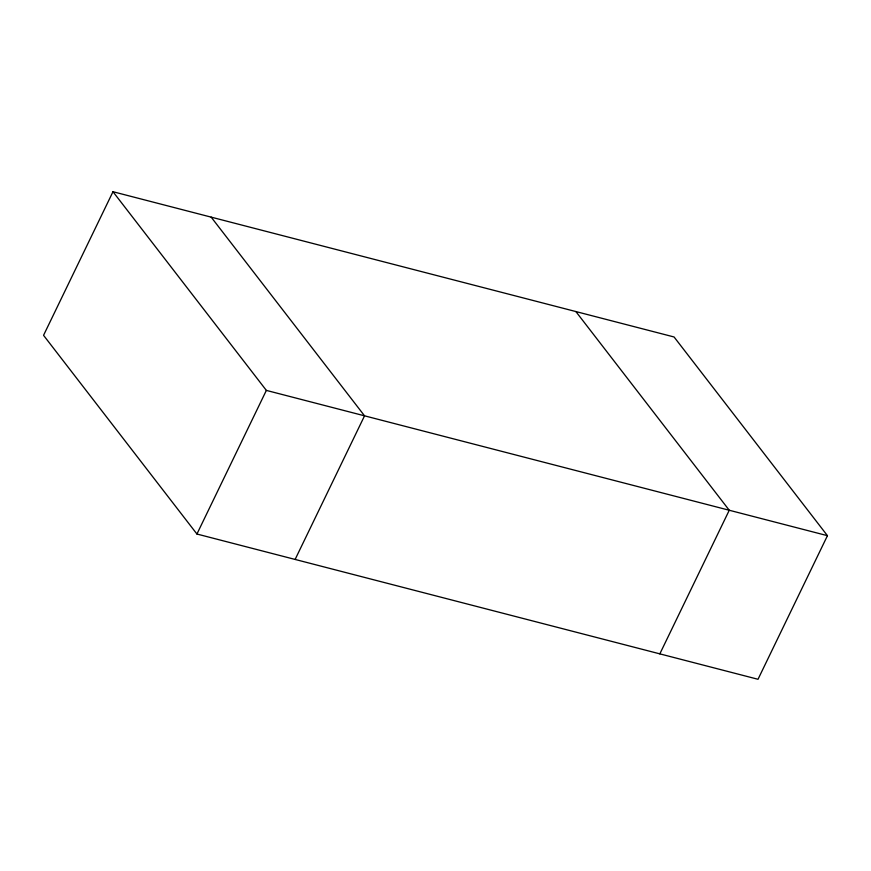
<?xml version="1.0" encoding="UTF-8"?>
<svg xmlns="http://www.w3.org/2000/svg" width="871" height="871" viewBox="0 0 871 871"><rect width="100%" height="100%" fill="white"/><g stroke="black" fill="none" stroke-linecap="round" stroke-linejoin="round"><path stroke-width="1.31" d="M112.98 191.718L43.55 335.324L196.933 534.021L758.02 679.282L827.45 535.676L674.067 336.979L112.98 191.718L266.363 390.404L827.45 535.676M196.933 534.021L266.363 390.404M295.127 559.443L364.546 415.826L211.163 217.129M659.837 653.871L729.256 510.254L575.873 311.557"/></g></svg>
